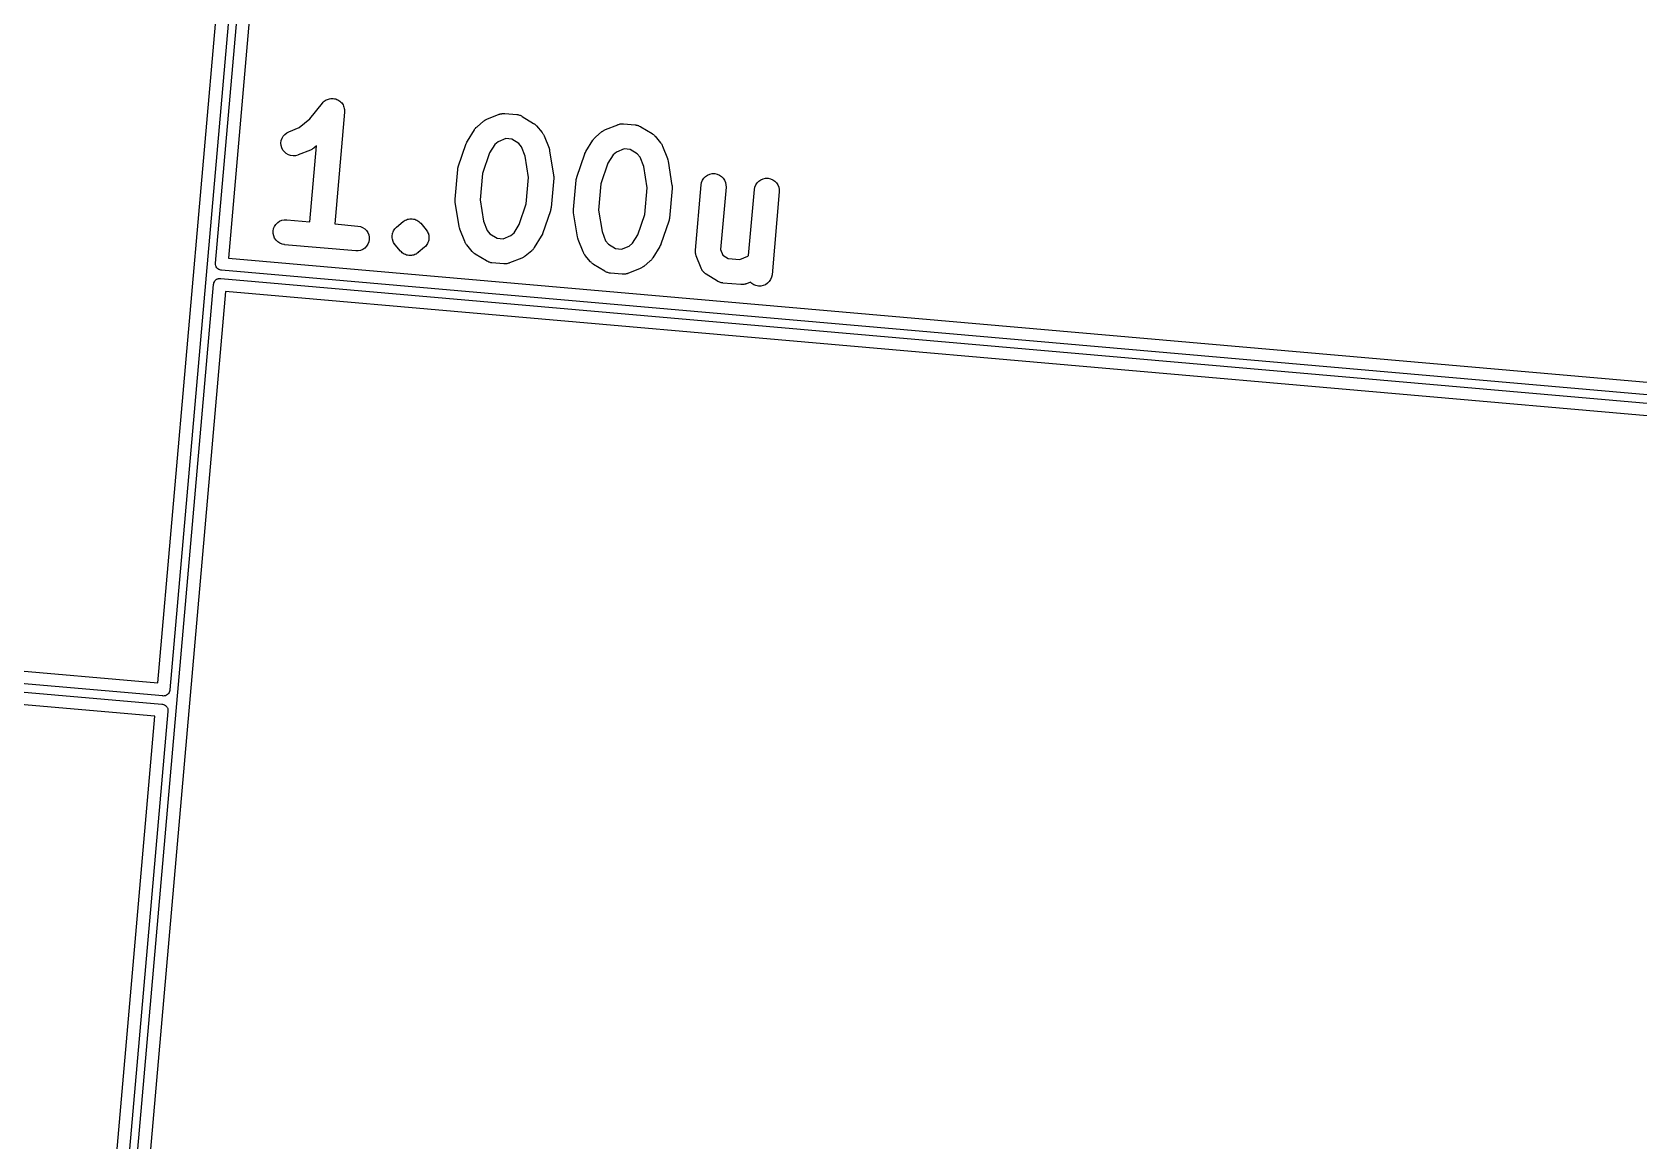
# Model space of a CAD drawing. Extents: x 72 to 342, y -189 to -99.
# Drawn here: x 110.02 to 129.63, y -148.24 to -134.71 of the extents above; entities that cross this region are included whole.
import ezdxf

# ---------------------------------------------------------------- set-up
doc = ezdxf.new("R2010")
doc.units = 0
doc.header["$MEASUREMENT"] = 0
doc.layers.add('BLACK', color=7, linetype='CONTINUOUS')

msp = doc.modelspace()

# ---------------------------------------------------------------- linework, layer by layer
at = {"layer": 'BLACK', "linetype": 'CONTINUOUS'}
for p, q in [((112.257, -137.526), (113.895, -118.809)), ((114.04, -118.895), (112.415, -137.467)), ((111.554, -142.651), (113.179, -124.078)), ((113.337, -124.019), (111.699, -142.736)), ((113.407, -135.767), (113.561, -135.574)), ((113.561, -135.574), (113.562, -135.573)), ((113.562, -135.573), (113.573, -135.562)), ((113.562, -135.573), (113.562, -135.573)), ((113.562, -135.573), (113.562, -135.573)), ((113.562, -135.573), (113.562, -135.573)), ((113.573, -135.562), (113.583, -135.552)), ((113.583, -135.552), (113.596, -135.543)), ((113.583, -135.552), (113.583, -135.552)), ((113.583, -135.552), (113.583, -135.552)), ((113.596, -135.543), (113.608, -135.535)), ((113.608, -135.535), (113.622, -135.529)), ((113.608, -135.535), (113.608, -135.535)), ((113.608, -135.535), (113.608, -135.535)), ((113.622, -135.529), (113.635, -135.524)), ((113.635, -135.524), (113.635, -135.524)), ((113.635, -135.524), (113.636, -135.524)), ((113.636, -135.524), (113.65, -135.521)), ((113.65, -135.521), (113.664, -135.518)), ((113.664, -135.518), (113.665, -135.518)), ((113.665, -135.518), (113.665, -135.518)), ((113.665, -135.518), (113.68, -135.518)), ((113.68, -135.518), (113.694, -135.518)), ((113.694, -135.518), (113.694, -135.518)), ((113.694, -135.518), (113.709, -135.521)), ((113.694, -135.518), (113.694, -135.518)), ((113.709, -135.521), (113.723, -135.523)), ((113.832, -135.683), (113.712, -137.049)), ((113.723, -135.523), (113.724, -135.523)), ((113.724, -135.523), (113.724, -135.523)), ((113.724, -135.523), (113.738, -135.529)), ((113.738, -135.529), (113.751, -135.535)), ((113.751, -135.535), (113.751, -135.535)), ((113.751, -135.535), (113.751, -135.535)), ((113.751, -135.535), (113.764, -135.543)), ((113.764, -135.543), (113.776, -135.551)), ((113.776, -135.551), (113.776, -135.551)), ((113.776, -135.551), (113.776, -135.551)), ((113.776, -135.551), (113.787, -135.562)), ((113.787, -135.562), (113.797, -135.572)), ((113.797, -135.572), (113.797, -135.572)), ((113.797, -135.572), (113.797, -135.572)), ((113.797, -135.572), (113.805, -135.584)), ((113.805, -135.584), (113.814, -135.596)), ((113.814, -135.596), (113.814, -135.597)), ((113.814, -135.597), (113.814, -135.597)), ((113.814, -135.597), (113.82, -135.611)), ((113.82, -135.611), (113.825, -135.624)), ((113.825, -135.624), (113.825, -135.624)), ((113.825, -135.624), (113.825, -135.624)), ((113.825, -135.624), (113.828, -135.639)), ((113.828, -135.639), (113.831, -135.653)), ((113.831, -135.653), (113.831, -135.653)), ((113.831, -135.653), (113.831, -135.653)), ((113.831, -135.653), (113.832, -135.668)), ((113.832, -135.668), (113.832, -135.683)), ((113.152, -135.924), (113.28, -135.873)), ((113.28, -135.873), (113.407, -135.767)), ((115.428, -135.883), (115.433, -135.878)), ((115.433, -135.878), (115.436, -135.873)), ((115.436, -135.873), (115.443, -135.868)), ((115.443, -135.868), (115.449, -135.862)), ((115.449, -135.862), (115.528, -135.796)), ((115.528, -135.796), (115.529, -135.794)), ((115.529, -135.794), (115.536, -135.79)), ((115.536, -135.79), (115.543, -135.784)), ((115.543, -135.784), (115.549, -135.781)), ((115.549, -135.781), (115.554, -135.778)), ((115.554, -135.778), (115.562, -135.775)), ((115.562, -135.775), (115.57, -135.771)), ((115.57, -135.771), (115.72, -135.711)), ((115.72, -135.711), (115.722, -135.71)), ((115.722, -135.71), (115.727, -135.709)), ((115.727, -135.709), (115.731, -135.707)), ((115.731, -135.707), (115.741, -135.705)), ((115.741, -135.705), (115.751, -135.703)), ((115.751, -135.703), (115.756, -135.702)), ((115.756, -135.702), (115.76, -135.701)), ((115.76, -135.701), (115.77, -135.701)), ((115.77, -135.701), (115.781, -135.701)), ((115.781, -135.701), (115.785, -135.701)), ((115.785, -135.701), (115.79, -135.701)), ((115.79, -135.701), (115.934, -135.714)), ((115.934, -135.714), (115.936, -135.714)), ((115.936, -135.714), (115.941, -135.715)), ((115.941, -135.715), (115.945, -135.715)), ((115.945, -135.715), (115.955, -135.718)), ((115.955, -135.718), (115.966, -135.72)), ((115.966, -135.72), (115.97, -135.721)), ((115.97, -135.721), (115.974, -135.723)), ((115.974, -135.723), (115.983, -135.727)), ((115.983, -135.727), (115.993, -135.731)), ((115.993, -135.731), (115.997, -135.734)), ((115.997, -135.734), (116.001, -135.736)), ((116.001, -135.736), (116.139, -135.821)), ((116.139, -135.821), (116.141, -135.822)), ((116.141, -135.822), (116.148, -135.827)), ((116.148, -135.827), (116.155, -135.832)), ((116.155, -135.832), (116.159, -135.836)), ((116.159, -135.836), (116.164, -135.84)), ((116.164, -135.84), (116.17, -135.847)), ((116.17, -135.847), (116.176, -135.852)), ((116.176, -135.852), (116.242, -135.931)), ((117.015, -135.897), (117.166, -135.838)), ((117.166, -135.838), (117.168, -135.837)), ((117.168, -135.837), (117.173, -135.836)), ((117.173, -135.836), (117.177, -135.834)), ((117.177, -135.834), (117.187, -135.832)), ((117.187, -135.832), (117.197, -135.829)), ((117.197, -135.829), (117.201, -135.829)), ((117.201, -135.829), (117.206, -135.828)), ((117.206, -135.828), (117.216, -135.828)), ((117.216, -135.828), (117.227, -135.827)), ((117.227, -135.827), (117.231, -135.828)), ((117.231, -135.828), (117.236, -135.828)), ((117.236, -135.828), (117.38, -135.84)), ((117.38, -135.84), (117.382, -135.84)), ((117.382, -135.84), (117.387, -135.841)), ((117.387, -135.841), (117.391, -135.842)), ((117.391, -135.842), (117.401, -135.844)), ((117.401, -135.844), (117.411, -135.846)), ((117.411, -135.846), (117.416, -135.848)), ((117.416, -135.848), (117.42, -135.849)), ((117.42, -135.849), (117.429, -135.854)), ((117.429, -135.854), (117.439, -135.858)), ((117.439, -135.858), (117.443, -135.86)), ((117.443, -135.86), (117.447, -135.862)), ((117.447, -135.862), (117.585, -135.947)), ((113.056, -136.062), (113.059, -136.032)), ((113.058, -136.092), (113.056, -136.062)), ((113.059, -136.032), (113.069, -136.004)), ((113.069, -136.004), (113.083, -135.978)), ((113.083, -135.978), (113.102, -135.956)), ((113.102, -135.956), (113.126, -135.937)), ((113.126, -135.937), (113.152, -135.924)), ((115.22, -136.35), (115.318, -136.067)), ((115.318, -136.067), (115.319, -136.065)), ((115.319, -136.064), (115.325, -136.051)), ((115.319, -136.065), (115.319, -136.064)), ((115.319, -136.064), (115.319, -136.064)), ((115.325, -136.051), (115.331, -136.038)), ((115.331, -136.038), (115.332, -136.038)), ((115.332, -136.037), (115.417, -135.899)), ((115.332, -136.038), (115.332, -136.037)), ((115.417, -135.899), (115.418, -135.897)), ((115.418, -135.897), (115.423, -135.89)), ((115.423, -135.89), (115.428, -135.883)), ((115.705, -136.045), (115.664, -136.079)), ((115.799, -136.008), (115.705, -136.045)), ((115.872, -136.014), (115.799, -136.008)), ((115.958, -136.067), (115.872, -136.014)), ((115.993, -136.108), (115.958, -136.067)), ((116.242, -135.931), (116.243, -135.933)), ((116.243, -135.933), (116.248, -135.94)), ((116.248, -135.94), (116.253, -135.947)), ((116.253, -135.947), (116.256, -135.952)), ((116.256, -135.952), (116.26, -135.958)), ((116.26, -135.958), (116.263, -135.965)), ((116.263, -135.965), (116.267, -135.973)), ((116.267, -135.973), (116.327, -136.124)), ((116.778, -136.163), (116.863, -136.025)), ((116.863, -136.025), (116.864, -136.023)), ((116.864, -136.023), (116.869, -136.017)), ((116.869, -136.017), (116.874, -136.009)), ((116.874, -136.009), (116.878, -136.005)), ((116.878, -136.005), (116.882, -136)), ((116.882, -136), (116.889, -135.994)), ((116.889, -135.994), (116.895, -135.988)), ((116.895, -135.988), (116.973, -135.922)), ((116.973, -135.922), (116.975, -135.921)), ((116.975, -135.921), (116.982, -135.916)), ((116.982, -135.916), (116.989, -135.911)), ((116.989, -135.911), (116.995, -135.908)), ((116.995, -135.908), (117, -135.904)), ((117, -135.904), (117.008, -135.901)), ((117.008, -135.901), (117.015, -135.897)), ((117.585, -135.947), (117.587, -135.948)), ((117.587, -135.948), (117.594, -135.953)), ((117.594, -135.953), (117.601, -135.958)), ((117.601, -135.958), (117.605, -135.963)), ((117.605, -135.963), (117.61, -135.967)), ((117.61, -135.967), (117.616, -135.973)), ((117.616, -135.973), (117.622, -135.979)), ((117.622, -135.979), (117.688, -136.058)), ((117.688, -136.058), (117.689, -136.059)), ((117.689, -136.059), (117.694, -136.066)), ((117.694, -136.066), (117.699, -136.073)), ((117.699, -136.073), (117.702, -136.079)), ((113.066, -136.12), (113.058, -136.092)), ((113.079, -136.147), (113.066, -136.12)), ((113.098, -136.17), (113.079, -136.147)), ((113.12, -136.19), (113.098, -136.17)), ((113.146, -136.204), (113.12, -136.19)), ((113.174, -136.214), (113.146, -136.204)), ((113.204, -136.218), (113.174, -136.214)), ((113.233, -136.216), (113.204, -136.218)), ((113.262, -136.208), (113.233, -136.216)), ((113.264, -136.207), (113.262, -136.208)), ((113.415, -136.147), (113.264, -136.207)), ((113.409, -137.023), (113.49, -136.095)), ((113.423, -136.143), (113.415, -136.147)), ((113.431, -136.14), (113.423, -136.143)), ((113.436, -136.137), (113.431, -136.14)), ((113.442, -136.134), (113.436, -136.137)), ((113.448, -136.128), (113.442, -136.134)), ((113.455, -136.124), (113.448, -136.128)), ((113.457, -136.122), (113.455, -136.124)), ((113.49, -136.095), (113.457, -136.122)), ((115.601, -136.182), (115.515, -136.432)), ((115.664, -136.079), (115.601, -136.182)), ((116.037, -136.22), (115.993, -136.108)), ((116.078, -136.481), (116.037, -136.22)), ((116.327, -136.124), (116.327, -136.126)), ((116.327, -136.126), (116.328, -136.127)), ((116.328, -136.127), (116.328, -136.127)), ((116.328, -136.127), (116.332, -136.141)), ((116.332, -136.141), (116.335, -136.155)), ((116.335, -136.155), (116.335, -136.155)), ((116.335, -136.155), (116.335, -136.156)), ((116.335, -136.156), (116.382, -136.452)), ((116.666, -136.476), (116.764, -136.194)), ((116.764, -136.194), (116.765, -136.192)), ((116.765, -136.19), (116.771, -136.177)), ((116.765, -136.191), (116.765, -136.19)), ((116.765, -136.192), (116.765, -136.191)), ((116.771, -136.177), (116.777, -136.165)), ((116.777, -136.165), (116.778, -136.164)), ((116.778, -136.164), (116.778, -136.163)), ((117.11, -136.206), (117.046, -136.309)), ((117.15, -136.172), (117.11, -136.206)), ((117.245, -136.134), (117.15, -136.172)), ((117.318, -136.141), (117.245, -136.134)), ((117.404, -136.194), (117.318, -136.141)), ((117.439, -136.235), (117.404, -136.194)), ((117.483, -136.347), (117.439, -136.235)), ((117.702, -136.079), (117.706, -136.084)), ((117.706, -136.084), (117.709, -136.092)), ((117.709, -136.092), (117.713, -136.1)), ((117.713, -136.1), (117.773, -136.25)), ((117.773, -136.25), (117.773, -136.252)), ((117.773, -136.252), (117.773, -136.253)), ((117.773, -136.253), (117.774, -136.254)), ((117.774, -136.254), (117.777, -136.268)), ((117.777, -136.268), (117.781, -136.281)), ((115.181, -136.748), (115.213, -136.386)), ((115.213, -136.379), (115.216, -136.367)), ((115.213, -136.382), (115.213, -136.379)), ((115.213, -136.384), (115.213, -136.382)), ((115.213, -136.386), (115.213, -136.384)), ((115.216, -136.367), (115.219, -136.355)), ((115.219, -136.355), (115.22, -136.353)), ((115.22, -136.353), (115.22, -136.35)), ((115.515, -136.432), (115.486, -136.756)), ((116.382, -136.452), (116.383, -136.454)), ((116.383, -136.454), (116.383, -136.456)), ((116.383, -136.456), (116.383, -136.459)), ((116.383, -136.459), (116.384, -136.471)), ((117.046, -136.309), (116.96, -136.558)), ((117.524, -136.607), (117.483, -136.347)), ((117.781, -136.281), (117.781, -136.282)), ((117.781, -136.282), (117.781, -136.283)), ((117.781, -136.283), (117.828, -136.578)), ((118.238, -136.469), (118.263, -136.452)), ((118.263, -136.452), (118.29, -136.441)), ((118.29, -136.441), (118.319, -136.435)), ((118.319, -136.435), (118.349, -136.435)), ((118.349, -136.435), (118.378, -136.441)), ((118.378, -136.441), (118.406, -136.452)), ((118.406, -136.452), (118.431, -136.468)), ((118.431, -136.468), (118.452, -136.489)), ((116.05, -136.805), (116.078, -136.481)), ((116.384, -136.489), (116.352, -136.85)), ((116.384, -136.471), (116.384, -136.483)), ((116.384, -136.483), (116.384, -136.486)), ((116.384, -136.486), (116.384, -136.489)), ((116.627, -136.874), (116.658, -136.513)), ((116.658, -136.513), (116.659, -136.511)), ((116.659, -136.505), (116.662, -136.493)), ((116.659, -136.508), (116.659, -136.505)), ((116.659, -136.511), (116.659, -136.508)), ((116.662, -136.493), (116.665, -136.482)), ((116.665, -136.482), (116.666, -136.479)), ((116.666, -136.479), (116.666, -136.476)), ((116.96, -136.558), (116.932, -136.882)), ((117.496, -136.932), (117.524, -136.607)), ((117.83, -136.615), (117.798, -136.977)), ((117.828, -136.578), (117.829, -136.58)), ((117.829, -136.58), (117.829, -136.583)), ((117.829, -136.583), (117.829, -136.586)), ((117.829, -136.586), (117.829, -136.598)), ((117.829, -136.598), (117.83, -136.61)), ((117.83, -136.61), (117.83, -136.613)), ((117.83, -136.613), (117.83, -136.615)), ((118.113, -137.369), (118.183, -136.573)), ((118.183, -136.571), (118.189, -136.542)), ((118.183, -136.573), (118.183, -136.571)), ((118.189, -136.542), (118.2, -136.515)), ((118.2, -136.515), (118.217, -136.49)), ((118.217, -136.49), (118.238, -136.469)), ((118.487, -136.6), (118.42, -137.359)), ((118.452, -136.489), (118.469, -136.514)), ((118.469, -136.514), (118.48, -136.541)), ((118.48, -136.541), (118.486, -136.57)), ((118.486, -136.57), (118.487, -136.6)), ((118.763, -137.435), (118.834, -136.63)), ((118.834, -136.628), (118.84, -136.599)), ((118.834, -136.63), (118.834, -136.628)), ((118.84, -136.599), (118.851, -136.572)), ((118.851, -136.572), (118.868, -136.547)), ((118.868, -136.547), (118.889, -136.526)), ((118.889, -136.526), (118.913, -136.509)), ((118.913, -136.509), (118.941, -136.498)), ((118.941, -136.498), (118.97, -136.492)), ((118.97, -136.492), (119, -136.492)), ((119, -136.492), (119.029, -136.498)), ((119.029, -136.498), (119.057, -136.509)), ((119.137, -136.657), (119.049, -137.669)), ((119.057, -136.509), (119.081, -136.525)), ((119.081, -136.525), (119.103, -136.546)), ((119.103, -136.546), (119.119, -136.571)), ((119.119, -136.571), (119.131, -136.598)), ((119.131, -136.598), (119.137, -136.627)), ((119.137, -136.627), (119.137, -136.657)), ((115.181, -136.751), (115.181, -136.748)), ((115.181, -136.753), (115.181, -136.751)), ((115.181, -136.765), (115.181, -136.753)), ((115.181, -136.778), (115.181, -136.765)), ((115.182, -136.78), (115.181, -136.778)), ((115.182, -136.783), (115.182, -136.78)), ((115.182, -136.785), (115.182, -136.783)), ((115.229, -137.081), (115.182, -136.785)), ((115.486, -136.756), (115.528, -137.016)), ((115.964, -137.054), (116.05, -136.805)), ((116.351, -136.858), (116.348, -136.87)), ((116.352, -136.852), (116.351, -136.855)), ((116.351, -136.855), (116.351, -136.858)), ((116.352, -136.85), (116.352, -136.852)), ((112.978, -137.079), (112.995, -137.054)), ((112.995, -137.054), (113.016, -137.033)), ((113.016, -137.033), (113.04, -137.016)), ((113.04, -137.016), (113.068, -137.004)), ((113.068, -137.004), (113.097, -136.998)), ((113.097, -136.998), (113.127, -136.998)), ((113.127, -136.998), (113.409, -137.023)), ((113.712, -137.049), (113.994, -137.074)), ((114.468, -137.087), (114.546, -137.021)), ((114.546, -137.021), (114.547, -137.021)), ((114.547, -137.021), (114.547, -137.02)), ((114.547, -137.02), (114.547, -137.02)), ((114.547, -137.02), (114.547, -137.02)), ((114.547, -137.02), (114.547, -137.02)), ((114.547, -137.02), (114.547, -137.02)), ((114.547, -137.02), (114.548, -137.02)), ((114.548, -137.02), (114.56, -137.012)), ((114.56, -137.012), (114.572, -137.004)), ((114.572, -137.004), (114.573, -137.003)), ((114.572, -137.004), (114.572, -137.004)), ((114.572, -137.004), (114.572, -137.004)), ((114.572, -137.004), (114.572, -137.004)), ((114.573, -137.003), (114.586, -136.998)), ((114.586, -136.998), (114.599, -136.992)), ((114.599, -136.992), (114.599, -136.992)), ((114.599, -136.992), (114.6, -136.992)), ((114.6, -136.992), (114.614, -136.989)), ((114.6, -136.992), (114.6, -136.992)), ((114.6, -136.992), (114.6, -136.992)), ((114.614, -136.989), (114.628, -136.986)), ((114.628, -136.986), (114.628, -136.986)), ((114.628, -136.986), (114.629, -136.986)), ((114.629, -136.986), (114.629, -136.986)), ((114.629, -136.986), (114.629, -136.986)), ((114.629, -136.986), (114.644, -136.986)), ((114.644, -136.986), (114.658, -136.986)), ((114.658, -136.986), (114.658, -136.986)), ((114.658, -136.986), (114.659, -136.986)), ((114.658, -136.986), (114.658, -136.986)), ((114.659, -136.986), (114.659, -136.986)), ((114.659, -136.986), (114.673, -136.989)), ((114.673, -136.989), (114.687, -136.992)), ((114.687, -136.992), (114.687, -136.992)), ((114.687, -136.992), (114.688, -136.992)), ((114.688, -136.992), (114.688, -136.992)), ((114.688, -136.992), (114.688, -136.992)), ((114.688, -136.992), (114.701, -136.998)), ((114.701, -136.998), (114.715, -137.003)), ((114.715, -137.003), (114.715, -137.003)), ((114.715, -137.003), (114.715, -137.003)), ((114.715, -137.003), (114.715, -137.003)), ((114.715, -137.003), (114.716, -137.003)), ((114.716, -137.003), (114.728, -137.011)), ((114.728, -137.011), (114.74, -137.019)), ((114.74, -137.019), (114.74, -137.019)), ((114.74, -137.019), (114.74, -137.019)), ((114.74, -137.019), (114.74, -137.02)), ((114.74, -137.02), (114.74, -137.02)), ((114.74, -137.02), (114.751, -137.03)), ((114.751, -137.03), (114.761, -137.04)), ((114.761, -137.04), (114.827, -137.119)), ((115.528, -137.016), (115.572, -137.128)), ((115.901, -137.157), (115.964, -137.054)), ((116.344, -136.887), (116.247, -137.17)), ((116.345, -136.884), (116.344, -136.887)), ((116.346, -136.882), (116.345, -136.884)), ((116.348, -136.87), (116.346, -136.882)), ((116.626, -136.88), (116.627, -136.877)), ((116.627, -136.892), (116.626, -136.88)), ((116.627, -136.877), (116.627, -136.874)), ((116.627, -136.904), (116.627, -136.892)), ((116.628, -136.907), (116.627, -136.904)), ((116.628, -136.909), (116.628, -136.907)), ((116.628, -136.912), (116.628, -136.909)), ((116.675, -137.207), (116.628, -136.912)), ((116.932, -136.882), (116.974, -137.143)), ((117.41, -137.181), (117.496, -136.932)), ((117.79, -137.013), (117.693, -137.296)), ((117.791, -137.011), (117.79, -137.013)), ((117.792, -137.008), (117.791, -137.011)), ((117.794, -136.996), (117.792, -137.008)), ((117.797, -136.984), (117.794, -136.996)), ((117.798, -136.979), (117.797, -136.982)), ((117.797, -136.982), (117.797, -136.984)), ((117.798, -136.977), (117.798, -136.979)), ((112.962, -137.135), (112.967, -137.106)), ((112.962, -137.165), (112.962, -137.135)), ((112.968, -137.194), (112.962, -137.165)), ((112.967, -137.106), (112.978, -137.079)), ((112.979, -137.222), (112.968, -137.194)), ((112.996, -137.246), (112.979, -137.222)), ((113.017, -137.267), (112.996, -137.246)), ((113.994, -137.074), (113.996, -137.074)), ((113.996, -137.074), (114.025, -137.08)), ((114.025, -137.08), (114.053, -137.091)), ((114.053, -137.091), (114.078, -137.108)), ((114.078, -137.108), (114.099, -137.129)), ((114.099, -137.129), (114.115, -137.154)), ((114.115, -137.154), (114.127, -137.181)), ((114.127, -137.181), (114.132, -137.21)), ((114.133, -137.24), (114.127, -137.269)), ((114.132, -137.21), (114.133, -137.24)), ((114.414, -137.189), (114.417, -137.175)), ((114.414, -137.19), (114.414, -137.189)), ((114.414, -137.204), (114.414, -137.19)), ((114.414, -137.19), (114.414, -137.19)), ((114.414, -137.219), (114.414, -137.204)), ((114.414, -137.22), (114.414, -137.219)), ((114.414, -137.219), (114.414, -137.219)), ((114.417, -137.234), (114.414, -137.22)), ((114.417, -137.175), (114.419, -137.161)), ((114.42, -137.248), (114.417, -137.234)), ((114.419, -137.161), (114.42, -137.16)), ((114.42, -137.16), (114.425, -137.147)), ((114.42, -137.16), (114.42, -137.16)), ((114.42, -137.249), (114.42, -137.248)), ((114.42, -137.248), (114.42, -137.248)), ((114.425, -137.262), (114.42, -137.249)), ((114.425, -137.147), (114.43, -137.133)), ((114.43, -137.133), (114.431, -137.133)), ((114.431, -137.132), (114.439, -137.12)), ((114.431, -137.133), (114.431, -137.132)), ((114.439, -137.12), (114.447, -137.108)), ((114.447, -137.108), (114.457, -137.097)), ((114.447, -137.108), (114.447, -137.108)), ((114.447, -137.108), (114.447, -137.108)), ((114.457, -137.097), (114.468, -137.087)), ((114.827, -137.119), (114.828, -137.119)), ((114.828, -137.119), (114.828, -137.119)), ((114.828, -137.119), (114.828, -137.119)), ((114.828, -137.119), (114.828, -137.12)), ((114.828, -137.12), (114.836, -137.132)), ((114.836, -137.132), (114.844, -137.144)), ((114.844, -137.144), (114.844, -137.145)), ((114.844, -137.145), (114.845, -137.145)), ((114.845, -137.145), (114.85, -137.158)), ((114.85, -137.158), (114.856, -137.171)), ((114.856, -137.171), (114.856, -137.172)), ((114.856, -137.172), (114.856, -137.172)), ((114.856, -137.172), (114.859, -137.187)), ((114.859, -137.246), (114.856, -137.26)), ((114.859, -137.187), (114.862, -137.201)), ((114.862, -137.231), (114.859, -137.246)), ((114.862, -137.201), (114.862, -137.201)), ((114.862, -137.201), (114.862, -137.202)), ((114.862, -137.202), (114.862, -137.216)), ((114.862, -137.216), (114.862, -137.23)), ((114.862, -137.23), (114.862, -137.231)), ((114.862, -137.231), (114.862, -137.231)), ((115.229, -137.082), (115.229, -137.081)), ((115.229, -137.081), (115.229, -137.081)), ((115.233, -137.096), (115.229, -137.082)), ((115.237, -137.109), (115.233, -137.096)), ((115.237, -137.11), (115.237, -137.109)), ((115.237, -137.111), (115.237, -137.11)), ((115.238, -137.113), (115.237, -137.111)), ((115.298, -137.264), (115.238, -137.113)), ((115.572, -137.128), (115.606, -137.169)), ((115.606, -137.169), (115.693, -137.222)), ((115.693, -137.222), (115.766, -137.229)), ((115.766, -137.229), (115.86, -137.191)), ((115.86, -137.191), (115.901, -137.157)), ((116.233, -137.2), (116.148, -137.338)), ((116.239, -137.186), (116.233, -137.198)), ((116.233, -137.198), (116.233, -137.199)), ((116.233, -137.199), (116.233, -137.2)), ((116.246, -137.173), (116.239, -137.186)), ((116.247, -137.17), (116.246, -137.172)), ((116.246, -137.172), (116.246, -137.172)), ((116.246, -137.172), (116.246, -137.173)), ((116.675, -137.208), (116.675, -137.207)), ((116.679, -137.222), (116.675, -137.208)), ((116.675, -137.208), (116.675, -137.208)), ((116.683, -137.236), (116.679, -137.222)), ((116.683, -137.237), (116.683, -137.236)), ((116.683, -137.236), (116.683, -137.236)), ((116.684, -137.239), (116.683, -137.237)), ((116.744, -137.39), (116.684, -137.239)), ((116.974, -137.143), (117.018, -137.255)), ((117.347, -137.284), (117.41, -137.181)), ((113.041, -137.284), (113.017, -137.267)), ((113.069, -137.295), (113.041, -137.284)), ((113.098, -137.301), (113.069, -137.295)), ((113.1, -137.302), (113.098, -137.301)), ((113.968, -137.377), (113.1, -137.302)), ((113.997, -137.377), (113.968, -137.377)), ((114.026, -137.371), (113.997, -137.377)), ((114.054, -137.359), (114.026, -137.371)), ((114.078, -137.343), (114.054, -137.359)), ((114.099, -137.321), (114.078, -137.343)), ((114.116, -137.297), (114.099, -137.321)), ((114.127, -137.269), (114.116, -137.297)), ((114.431, -137.275), (114.425, -137.262)), ((114.431, -137.276), (114.431, -137.275)), ((114.439, -137.288), (114.431, -137.276)), ((114.431, -137.276), (114.431, -137.276)), ((114.447, -137.3), (114.439, -137.288)), ((114.448, -137.301), (114.447, -137.3)), ((114.449, -137.302), (114.448, -137.301)), ((114.448, -137.301), (114.448, -137.301)), ((114.448, -137.301), (114.448, -137.301)), ((114.515, -137.38), (114.449, -137.302)), ((114.525, -137.391), (114.515, -137.38)), ((114.535, -137.401), (114.525, -137.391)), ((114.536, -137.401), (114.535, -137.401)), ((114.535, -137.401), (114.535, -137.401)), ((114.548, -137.409), (114.536, -137.401)), ((114.536, -137.401), (114.536, -137.401)), ((114.536, -137.401), (114.536, -137.401)), ((114.56, -137.417), (114.548, -137.409)), ((114.561, -137.417), (114.56, -137.417)), ((114.56, -137.417), (114.56, -137.417)), ((114.56, -137.417), (114.56, -137.417)), ((114.561, -137.418), (114.561, -137.417)), ((114.574, -137.423), (114.561, -137.418)), ((114.587, -137.428), (114.574, -137.423)), ((114.588, -137.428), (114.587, -137.428)), ((114.588, -137.429), (114.588, -137.428)), ((114.602, -137.431), (114.588, -137.429)), ((114.588, -137.429), (114.588, -137.429)), ((114.588, -137.429), (114.588, -137.429)), ((114.617, -137.434), (114.602, -137.431)), ((114.618, -137.434), (114.617, -137.434)), ((114.617, -137.434), (114.617, -137.434)), ((114.617, -137.434), (114.617, -137.434)), ((114.617, -137.434), (114.617, -137.434)), ((114.632, -137.434), (114.618, -137.434)), ((114.646, -137.434), (114.632, -137.434)), ((114.647, -137.434), (114.646, -137.434)), ((114.662, -137.431), (114.647, -137.434)), ((114.647, -137.434), (114.647, -137.434)), ((114.647, -137.434), (114.647, -137.434)), ((114.647, -137.434), (114.647, -137.434)), ((114.676, -137.428), (114.662, -137.431)), ((114.677, -137.428), (114.676, -137.428)), ((114.676, -137.428), (114.676, -137.428)), ((114.676, -137.428), (114.676, -137.428)), ((114.676, -137.428), (114.676, -137.428)), ((114.69, -137.423), (114.677, -137.428)), ((114.703, -137.417), (114.69, -137.423)), ((114.704, -137.417), (114.703, -137.417)), ((114.703, -137.417), (114.703, -137.417)), ((114.703, -137.417), (114.703, -137.417)), ((114.716, -137.409), (114.704, -137.417)), ((114.704, -137.417), (114.704, -137.417)), ((114.728, -137.401), (114.716, -137.409)), ((114.729, -137.4), (114.728, -137.4)), ((114.728, -137.4), (114.728, -137.4)), ((114.728, -137.4), (114.728, -137.4)), ((114.728, -137.4), (114.728, -137.401)), ((114.808, -137.333), (114.729, -137.399)), ((114.729, -137.399), (114.729, -137.4)), ((114.729, -137.4), (114.729, -137.4)), ((114.729, -137.4), (114.729, -137.4)), ((114.818, -137.323), (114.808, -137.333)), ((114.828, -137.313), (114.818, -137.323)), ((114.829, -137.312), (114.828, -137.312)), ((114.828, -137.312), (114.828, -137.313)), ((114.837, -137.3), (114.829, -137.312)), ((114.845, -137.288), (114.837, -137.3)), ((114.85, -137.274), (114.845, -137.287)), ((114.845, -137.287), (114.845, -137.288)), ((114.845, -137.288), (114.845, -137.288)), ((114.856, -137.261), (114.85, -137.274)), ((114.856, -137.26), (114.856, -137.26)), ((114.856, -137.26), (114.856, -137.261)), ((115.302, -137.271), (115.298, -137.264)), ((115.305, -137.279), (115.302, -137.271)), ((115.308, -137.284), (115.305, -137.279)), ((115.311, -137.29), (115.308, -137.284)), ((115.317, -137.297), (115.311, -137.29)), ((115.321, -137.304), (115.317, -137.297)), ((115.323, -137.305), (115.321, -137.304)), ((115.389, -137.384), (115.323, -137.305)), ((115.395, -137.39), (115.389, -137.384)), ((115.4, -137.397), (115.395, -137.39)), ((115.405, -137.4), (115.4, -137.397)), ((115.41, -137.405), (115.405, -137.4)), ((115.417, -137.41), (115.41, -137.405)), ((115.424, -137.415), (115.417, -137.41)), ((115.426, -137.416), (115.424, -137.415)), ((115.564, -137.501), (115.426, -137.416)), ((116.028, -137.447), (116.022, -137.452)), ((116.035, -137.442), (116.028, -137.447)), ((116.037, -137.441), (116.035, -137.442)), ((116.116, -137.375), (116.037, -137.441)), ((116.122, -137.369), (116.116, -137.375)), ((116.128, -137.363), (116.122, -137.369)), ((116.132, -137.358), (116.128, -137.363)), ((116.137, -137.354), (116.132, -137.358)), ((116.141, -137.346), (116.137, -137.354)), ((116.146, -137.34), (116.141, -137.346)), ((116.148, -137.338), (116.146, -137.34)), ((116.747, -137.398), (116.744, -137.39)), ((116.751, -137.406), (116.747, -137.398)), ((116.754, -137.411), (116.751, -137.406)), ((116.757, -137.416), (116.754, -137.411)), ((116.762, -137.423), (116.757, -137.416)), ((116.767, -137.43), (116.762, -137.423)), ((116.769, -137.432), (116.767, -137.43)), ((116.835, -137.511), (116.769, -137.432)), ((117.018, -137.255), (117.052, -137.296)), ((117.052, -137.296), (117.139, -137.349)), ((117.139, -137.349), (117.212, -137.355)), ((117.212, -137.355), (117.306, -137.318)), ((117.306, -137.318), (117.347, -137.284)), ((117.678, -137.326), (117.593, -137.464)), ((117.679, -137.325), (117.678, -137.326)), ((117.685, -137.312), (117.679, -137.325)), ((117.679, -137.325), (117.679, -137.325)), ((117.691, -137.299), (117.685, -137.312)), ((117.692, -137.299), (117.691, -137.299)), ((117.693, -137.296), (117.692, -137.298)), ((117.692, -137.298), (117.692, -137.299)), ((118.113, -137.373), (118.113, -137.369)), ((118.113, -137.378), (118.113, -137.373)), ((118.114, -137.388), (118.113, -137.378)), ((118.114, -137.398), (118.114, -137.388)), ((118.115, -137.403), (118.114, -137.398)), ((118.115, -137.407), (118.115, -137.403)), ((118.118, -137.417), (118.115, -137.407)), ((118.12, -137.427), (118.118, -137.417)), ((118.122, -137.432), (118.12, -137.427)), ((118.123, -137.436), (118.122, -137.432)), ((118.123, -137.438), (118.123, -137.436)), ((118.183, -137.589), (118.123, -137.438)), ((118.42, -137.359), (118.448, -137.43)), ((118.448, -137.43), (118.512, -137.469)), ((118.657, -137.482), (118.752, -137.444)), ((118.752, -137.444), (118.763, -137.435)), ((112.256, -137.53), (112.257, -137.526)), ((112.257, -137.545), (112.256, -137.53)), ((112.26, -137.56), (112.257, -137.545)), ((112.266, -137.574), (112.26, -137.56)), ((112.274, -137.586), (112.266, -137.574)), ((112.285, -137.596), (112.274, -137.586)), ((112.297, -137.605), (112.285, -137.596)), ((112.311, -137.61), (112.297, -137.605)), ((112.322, -137.612), (112.311, -137.61)), ((112.326, -137.613), (112.322, -137.612)), ((112.322, -137.612), (112.322, -137.612)), ((112.33, -137.613), (112.326, -137.613)), ((131.047, -139.25), (112.33, -137.613)), ((112.415, -137.467), (130.988, -139.092)), ((115.568, -137.503), (115.564, -137.501)), ((115.572, -137.505), (115.568, -137.503)), ((115.581, -137.509), (115.572, -137.505)), ((115.591, -137.514), (115.581, -137.509)), ((115.595, -137.515), (115.591, -137.514)), ((115.599, -137.517), (115.595, -137.515)), ((115.609, -137.519), (115.599, -137.517)), ((115.619, -137.522), (115.609, -137.519)), ((115.624, -137.522), (115.619, -137.522)), ((115.628, -137.523), (115.624, -137.522)), ((115.63, -137.523), (115.628, -137.523)), ((115.775, -137.536), (115.63, -137.523)), ((115.779, -137.535), (115.775, -137.536)), ((115.784, -137.536), (115.779, -137.535)), ((115.794, -137.535), (115.784, -137.536)), ((115.805, -137.535), (115.794, -137.535)), ((115.809, -137.534), (115.805, -137.535)), ((115.814, -137.534), (115.809, -137.534)), ((115.824, -137.531), (115.814, -137.534)), ((115.834, -137.529), (115.824, -137.531)), ((115.838, -137.527), (115.834, -137.529)), ((115.842, -137.526), (115.838, -137.527)), ((115.844, -137.525), (115.842, -137.526)), ((115.995, -137.466), (115.844, -137.525)), ((116.003, -137.462), (115.995, -137.466)), ((116.011, -137.459), (116.003, -137.462)), ((116.016, -137.455), (116.011, -137.459)), ((116.022, -137.452), (116.016, -137.455)), ((116.841, -137.517), (116.835, -137.511)), ((116.846, -137.523), (116.841, -137.517)), ((116.851, -137.527), (116.846, -137.523)), ((116.856, -137.531), (116.851, -137.527)), ((116.863, -137.536), (116.856, -137.531)), ((116.87, -137.541), (116.863, -137.536)), ((116.871, -137.542), (116.87, -137.541)), ((117.01, -137.627), (116.871, -137.542)), ((117.014, -137.629), (117.01, -137.627)), ((117.018, -137.632), (117.014, -137.629)), ((117.027, -137.636), (117.018, -137.632)), ((117.036, -137.64), (117.027, -137.636)), ((117.041, -137.642), (117.036, -137.64)), ((117.045, -137.643), (117.041, -137.642)), ((117.055, -137.645), (117.045, -137.643)), ((117.441, -137.592), (117.29, -137.652)), ((117.449, -137.588), (117.441, -137.592)), ((117.457, -137.585), (117.449, -137.588)), ((117.462, -137.582), (117.457, -137.585)), ((117.468, -137.579), (117.462, -137.582)), ((117.474, -137.573), (117.468, -137.579)), ((117.481, -137.569), (117.474, -137.573)), ((117.483, -137.567), (117.481, -137.569)), ((117.562, -137.501), (117.483, -137.567)), ((117.568, -137.495), (117.562, -137.501)), ((117.574, -137.49), (117.568, -137.495)), ((117.578, -137.485), (117.574, -137.49)), ((117.582, -137.48), (117.578, -137.485)), ((117.587, -137.473), (117.582, -137.48)), ((117.592, -137.466), (117.587, -137.473)), ((117.593, -137.464), (117.592, -137.466)), ((118.185, -137.592), (118.183, -137.589)), ((118.186, -137.595), (118.185, -137.592)), ((118.191, -137.605), (118.186, -137.595)), ((118.197, -137.615), (118.191, -137.605)), ((118.199, -137.618), (118.197, -137.615)), ((118.2, -137.621), (118.199, -137.618)), ((118.208, -137.629), (118.2, -137.621)), ((118.215, -137.639), (118.208, -137.629)), ((118.218, -137.641), (118.215, -137.639)), ((118.22, -137.643), (118.218, -137.641)), ((118.229, -137.65), (118.22, -137.643)), ((118.512, -137.469), (118.657, -137.482)), ((110.597, -156.504), (112.234, -137.787)), ((112.234, -137.783), (112.235, -137.779)), ((112.234, -137.787), (112.234, -137.783)), ((112.235, -137.779), (112.237, -137.768)), ((112.235, -137.779), (112.235, -137.779)), ((112.237, -137.768), (112.243, -137.754)), ((112.243, -137.754), (112.251, -137.742)), ((112.251, -137.742), (112.261, -137.731)), ((112.261, -137.731), (112.271, -137.724)), ((112.271, -137.724), (112.274, -137.723)), ((112.274, -137.723), (112.282, -137.719)), ((112.282, -137.719), (112.288, -137.717)), ((112.288, -137.717), (112.293, -137.716)), ((112.293, -137.716), (112.302, -137.714)), ((112.302, -137.714), (112.314, -137.714)), ((112.314, -137.714), (112.317, -137.713)), ((112.317, -137.713), (112.321, -137.714)), ((112.321, -137.714), (131.038, -139.352)), ((117.065, -137.648), (117.055, -137.645)), ((117.07, -137.648), (117.065, -137.648)), ((117.074, -137.649), (117.07, -137.648)), ((117.076, -137.649), (117.074, -137.649)), ((117.221, -137.662), (117.076, -137.649)), ((117.225, -137.662), (117.221, -137.662)), ((117.23, -137.663), (117.225, -137.662)), ((117.24, -137.662), (117.23, -137.663)), ((117.251, -137.662), (117.24, -137.662)), ((117.255, -137.661), (117.251, -137.662)), ((117.259, -137.66), (117.255, -137.661)), ((117.269, -137.658), (117.259, -137.66)), ((117.28, -137.656), (117.269, -137.658)), ((117.284, -137.654), (117.28, -137.656)), ((117.288, -137.653), (117.284, -137.654)), ((117.29, -137.652), (117.288, -137.653)), ((118.238, -137.658), (118.229, -137.65)), ((118.241, -137.659), (118.238, -137.658)), ((118.243, -137.662), (118.241, -137.659)), ((118.245, -137.663), (118.243, -137.662)), ((118.383, -137.748), (118.245, -137.663)), ((118.387, -137.75), (118.383, -137.748)), ((118.391, -137.752), (118.387, -137.75)), ((118.401, -137.756), (118.391, -137.752)), ((118.41, -137.761), (118.401, -137.756)), ((118.414, -137.762), (118.41, -137.761)), ((118.419, -137.763), (118.414, -137.762)), ((118.429, -137.766), (118.419, -137.763)), ((118.439, -137.768), (118.429, -137.766)), ((118.443, -137.768), (118.439, -137.768)), ((118.448, -137.769), (118.443, -137.768)), ((118.45, -137.77), (118.448, -137.769)), ((118.667, -137.789), (118.45, -137.77)), ((118.671, -137.788), (118.667, -137.789)), ((118.676, -137.789), (118.671, -137.788)), ((118.686, -137.788), (118.676, -137.789)), ((118.696, -137.788), (118.686, -137.788)), ((118.701, -137.787), (118.696, -137.788)), ((118.705, -137.787), (118.701, -137.787)), ((118.715, -137.784), (118.705, -137.787)), ((118.726, -137.782), (118.715, -137.784)), ((118.73, -137.78), (118.726, -137.782)), ((118.734, -137.779), (118.73, -137.78)), ((118.736, -137.778), (118.734, -137.779)), ((118.786, -137.759), (118.736, -137.778)), ((118.801, -137.774), (118.786, -137.759)), ((118.826, -137.79), (118.801, -137.774)), ((118.853, -137.802), (118.826, -137.79)), ((118.883, -137.807), (118.853, -137.802)), ((118.912, -137.807), (118.883, -137.807)), ((118.941, -137.801), (118.912, -137.807)), ((118.969, -137.79), (118.941, -137.801)), ((118.994, -137.773), (118.969, -137.79)), ((119.015, -137.752), (118.994, -137.773)), ((119.031, -137.728), (119.015, -137.752)), ((119.043, -137.7), (119.031, -137.728)), ((119.049, -137.671), (119.043, -137.7)), ((119.049, -137.669), (119.049, -137.671)), ((112.38, -137.872), (110.755, -156.445)), ((130.953, -139.497), (112.38, -137.872)), ((111.613, -142.809), (92.8958, -141.171)), ((92.9813, -141.026), (111.554, -142.651)), ((92.8869, -141.273), (111.604, -142.91)), ((111.518, -143.056), (92.9458, -141.431)), ((111.699, -142.736), (111.699, -142.74)), ((111.699, -142.74), (111.699, -142.744)), ((111.604, -142.91), (111.608, -142.91)), ((111.608, -142.91), (111.611, -142.911)), ((111.611, -142.911), (111.611, -142.911)), ((111.611, -142.911), (111.622, -142.913)), ((111.617, -142.81), (111.613, -142.809)), ((111.632, -142.809), (111.617, -142.81)), ((111.622, -142.913), (111.636, -142.918)), ((111.646, -142.806), (111.632, -142.809)), ((111.636, -142.918), (111.649, -142.927)), ((111.66, -142.801), (111.646, -142.806)), ((111.649, -142.927), (111.66, -142.937)), ((111.672, -142.792), (111.66, -142.801)), ((111.66, -142.937), (111.664, -142.944)), ((111.683, -142.781), (111.672, -142.792)), ((111.691, -142.769), (111.683, -142.781)), ((111.697, -142.755), (111.691, -142.769)), ((111.699, -142.744), (111.697, -142.755)), ((111.699, -142.744), (111.699, -142.744)), ((109.894, -161.628), (111.518, -143.056)), ((111.677, -142.997), (110.039, -161.714)), ((111.664, -142.944), (111.668, -142.95)), ((111.668, -142.95), (111.67, -142.953)), ((111.67, -142.953), (111.674, -142.963)), ((111.674, -142.963), (111.675, -142.967)), ((111.675, -142.967), (111.677, -142.978)), ((111.677, -142.978), (111.677, -142.989)), ((111.677, -142.989), (111.677, -142.993)), ((111.677, -142.993), (111.677, -142.997))]:
    msp.add_line(p, q, dxfattribs=at)

doc.saveas('drawing.dxf')
